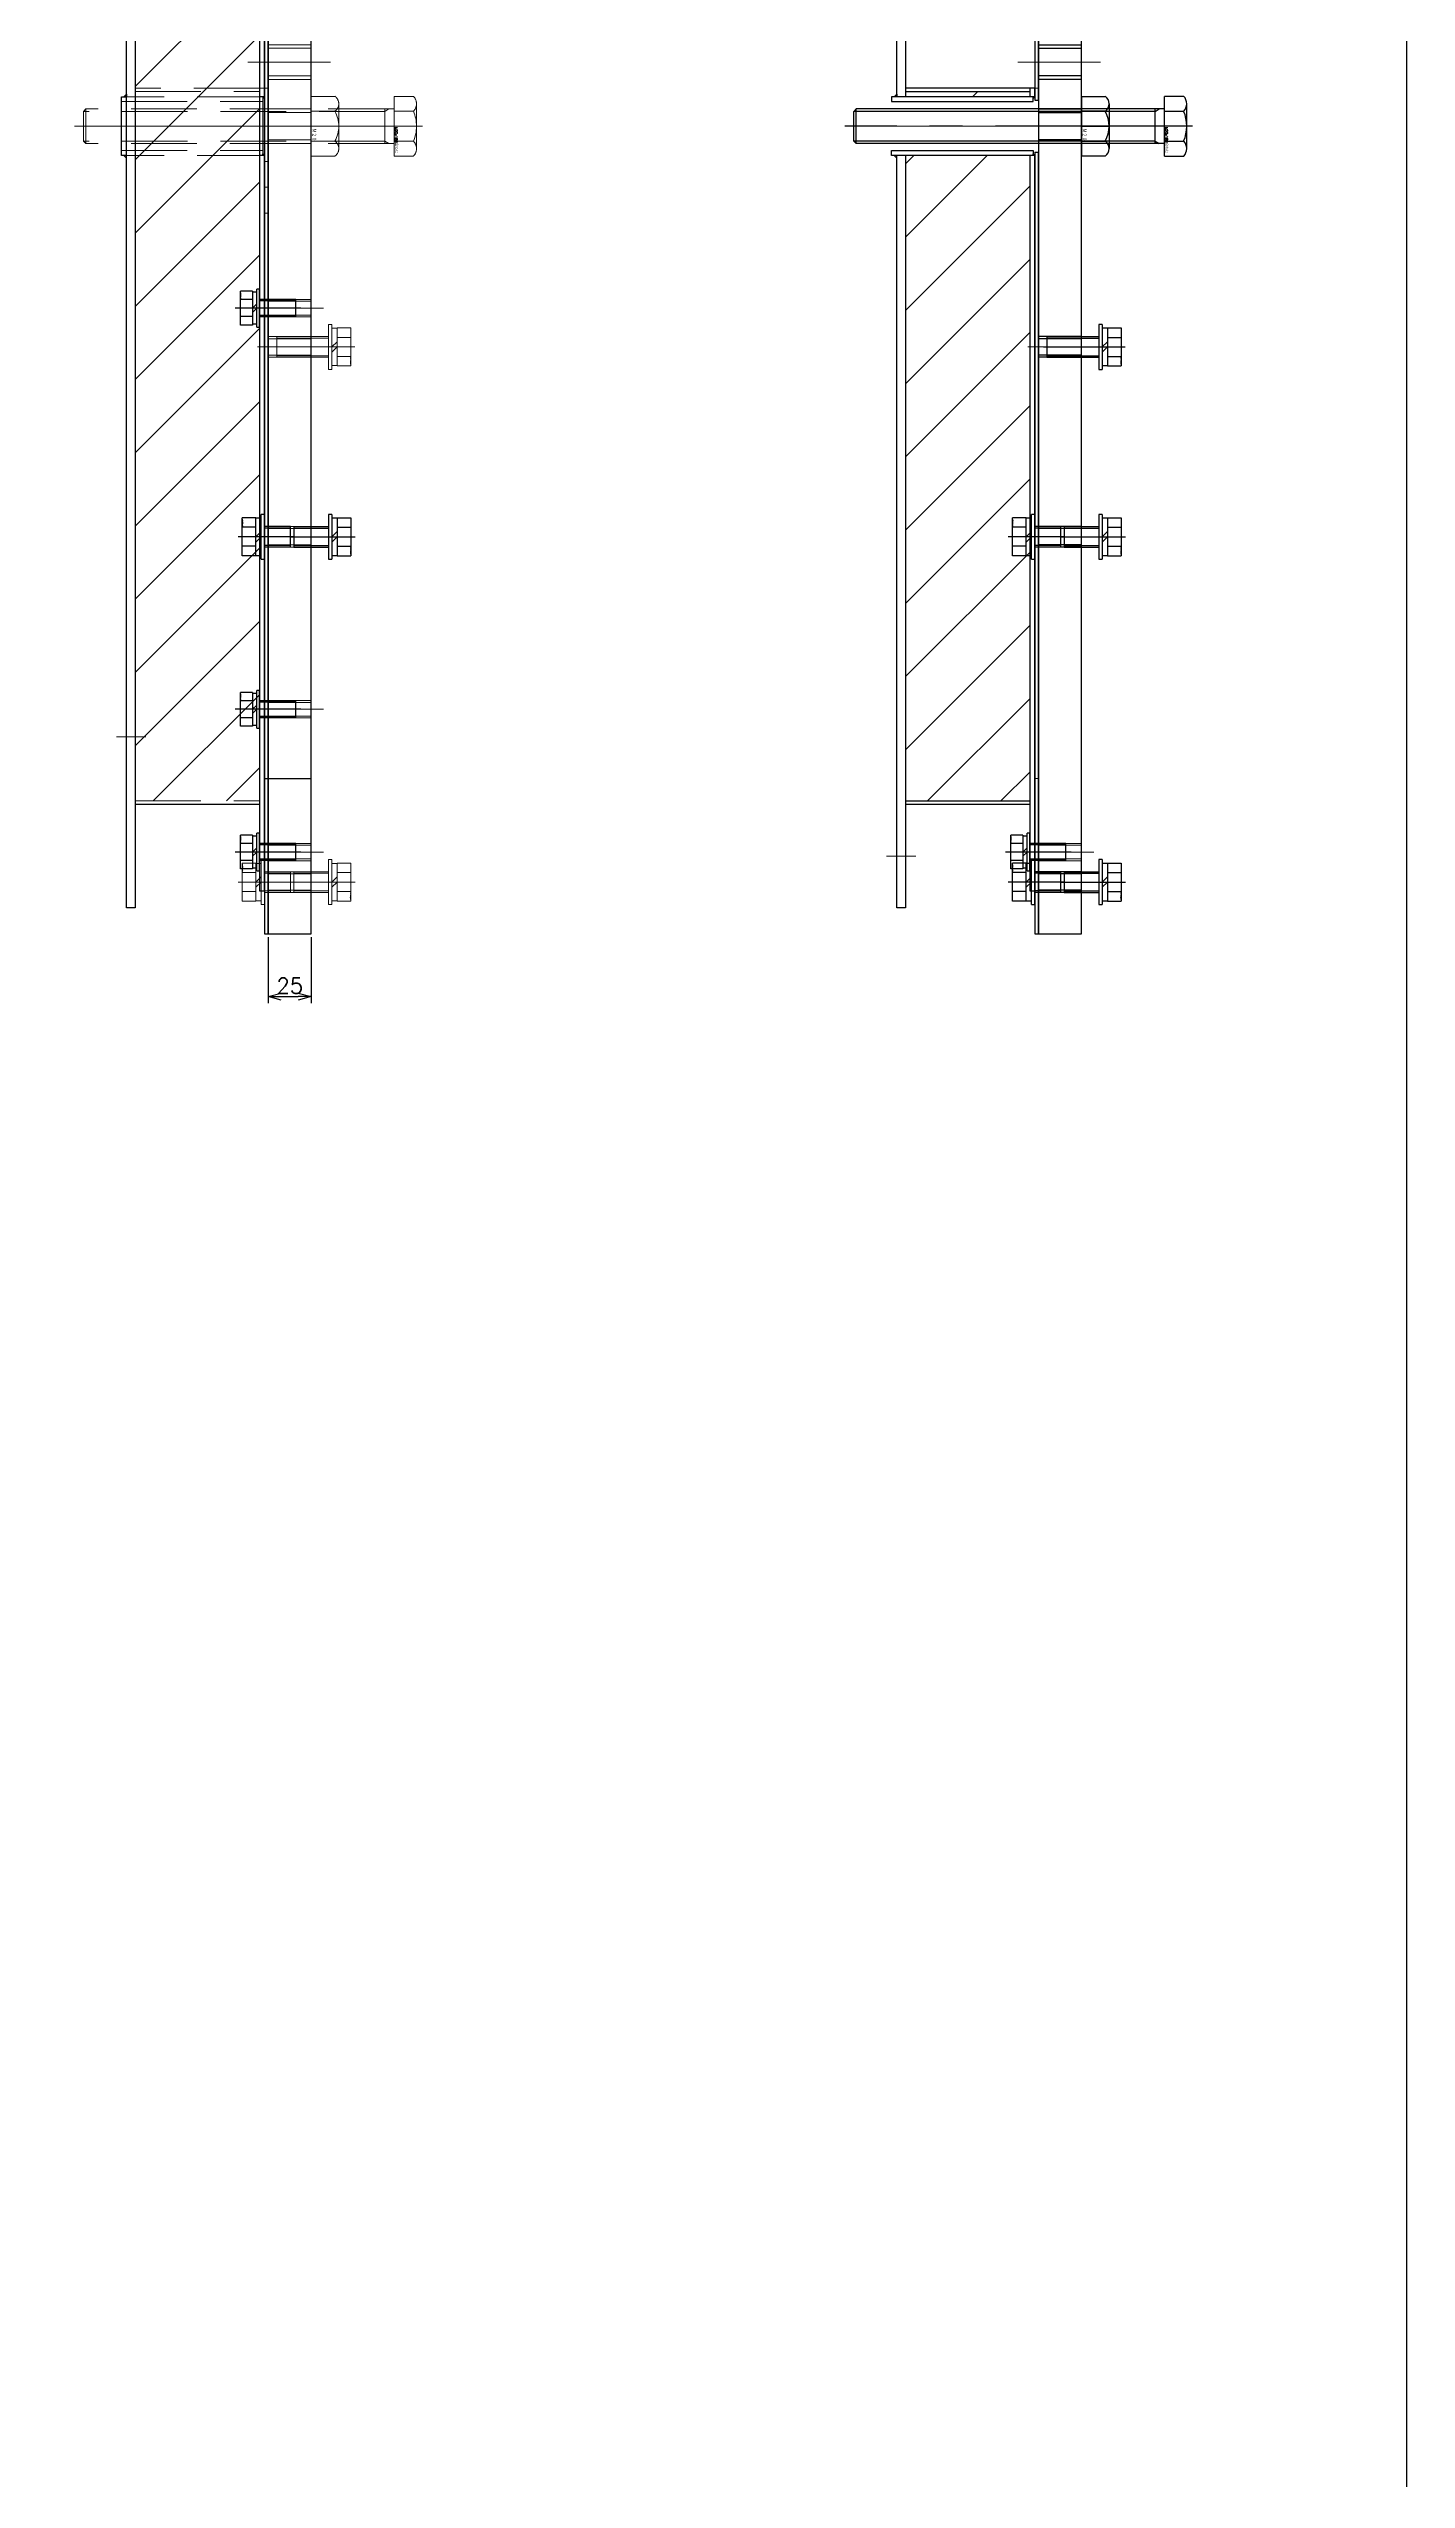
# Model space of a CAD drawing. Header units: millimetres. Extents: x -16130 to 36813, y -8099 to 27484.
# Drawn here: x 30915 to 31702, y 14355 to 15763 of the extents above; entities that cross this region are included whole.
import ezdxf

# ---------------------------------------------------------------- set-up
doc = ezdxf.new("R2010")
doc.units = ezdxf.units.MM
doc.header["$LTSCALE"] = 6
doc.header["$PDMODE"] = 99
doc.header["$PDSIZE"] = 1
for name, pattern in [('CENTER2', [28.575, 19.05, -3.175, 3.175, -3.175]), ('HIDDEN', [9.525, 6.35, -3.175]), ('PHANTOM2', [31.75, 15.875, -3.175, 3.175, -3.175, 3.175, -3.175])]:
    doc.linetypes.add(name, pattern=pattern)
for name, color, linetype, lineweight in [('04_HIDDEN', 2, 'HIDDEN', 13), ('05_CENTER', 4, 'CENTER2', 13), ('06_PHANTOM', 2, 'PHANTOM2', 13), ('08_DIM', 3, 'Continuous', 13)]:
    doc.layers.add(name, color=color, linetype=linetype, lineweight=lineweight)
doc.layers.add('10_DRAFT', color=8, linetype='Continuous', lineweight=0, plot=False)
doc.styles.add('KANJI0', font='txt.shx', dxfattribs={"width": 0.9, "height": 30, "bigfont": 'bigfont'})
doc.styles.add('KSS_TXT', font='txt.shx', dxfattribs={"bigfont": 'extfont2.shx'})
doc.styles.add('KSS_TXT_L', font='txt.shx', dxfattribs={"height": 3, "bigfont": 'extfont2.shx'})
doc.dimstyles.new('KSS_DIM', dxfattribs={"dimtxt": 3, "dimasz": 2.5, "dimexe": 1.25, "dimexo": 0.625, "dimtad": 1, "dimdsep": 46, "dimtxsty": 'KSS_TXT', "dimblk": 'OPEN30', "dimcen": 0, "dimazin": 2, "dimtfac": 0.75, "dimtmove": 0, "dimatfit": 3, "dimldrblk": 'OPEN30', "dimfxl": 1, "dimtolj": 1, "dimarcsym": 0})

# ---------------------------------------------------------------- blocks, each defined once
blk = doc.blocks.new('A$C77635E53_1_1_1')
at = {"color": 0}
for p, q in [((-20, 590), (5, 590)), ((-20, -590), (5, -590))]:
    blk.add_line(p, q, dxfattribs=at)
blk.add_lwpolyline([(5, -680), (5, 680), (-20, 680), (-20, -680)], close=True, dxfattribs=at)
at = {"layer": '04_HIDDEN'}
for p, q in [((5, 656), (-20, 656)), ((5, 654.7), (-20, 654.7)), ((5, 645.2), (-20, 645.2)), ((5, 644), (-20, 644)), ((5, 456), (-20, 456)), ((5, 454.7), (-20, 454.7)), ((5, 445.2), (-20, 445.2)), ((5, 444), (-20, 444)), ((5, 346), (-20, 346)), ((5, 344.8), (-20, 344.8)), ((5, 335.3), (-20, 335.3)), ((5, 334), (-20, 334)), ((-20, 222.1), (5, 222.1)), ((-20, 220.1), (5, 220.1)), ((5, 204.1), (-20, 204.1)), ((5, 202.1), (-20, 202.1)), ((5, 185), (-20, 185)), ((5, 183), (-20, 183)), ((-20, 167), (5, 167)), ((-20, 165), (5, 165)), ((-20, 153.5), (-19, 152.5)), ((-19, 152.5), (4, 152.5)), ((5, 153.5), (4, 152.5)), ((-19, -152.5), (-20, -153.5)), ((4, -152.5), (-19, -152.5)), ((5, -153.5), (4, -152.5)), ((-20, -165), (5, -165)), ((-20, -167), (5, -167)), ((5, -183), (-20, -183)), ((5, -185), (-20, -185)), ((-20, -202.1), (5, -202.1)), ((-20, -204.1), (5, -204.1)), ((5, -220.1), (-20, -220.1)), ((5, -222.1), (-20, -222.1)), ((5, -334), (-20, -334)), ((5, -335.3), (-20, -335.3)), ((5, -344.8), (-20, -344.8)), ((5, -346), (-20, -346)), ((5, -444), (-20, -444)), ((5, -445.2), (-20, -445.2)), ((5, -454.7), (-20, -454.7)), ((5, -456), (-20, -456)), ((5, -644), (-20, -644)), ((5, -645.2), (-20, -645.2)), ((5, -654.7), (-20, -654.7)), ((5, -656), (-20, -656))]:
    blk.add_line(p, q, dxfattribs=at)
at = {"layer": '04_HIDDEN', "color": 9}
for p, q in [((-20, 637.6), (5, 637.6)), ((-20, 636.6), (5, 636.6)), ((-20, 628.6), (5, 628.6)), ((-20, 627.6), (5, 627.6)), ((-20, 554.9), (5, 554.9)), ((-20, 553.9), (5, 553.9)), ((-20, 545.9), (5, 545.9)), ((-20, 544.9), (5, 544.9)), ((-20, 322.5), (5, 322.5)), ((-20, 321.5), (5, 321.5)), ((-20, 313.5), (5, 313.5)), ((-20, 312.5), (5, 312.5)), ((-20, 5), (5, 5)), ((-20, 4), (5, 4)), ((-20, -4), (5, -4)), ((-20, -5), (5, -5)), ((-20, -312.5), (5, -312.5)), ((-20, -313.5), (5, -313.5)), ((-20, -321.5), (5, -321.5)), ((-20, -322.5), (5, -322.5)), ((-20, -544.9), (5, -544.9)), ((-20, -545.9), (5, -545.9)), ((-20, -553.9), (5, -553.9)), ((-20, -554.9), (5, -554.9)), ((-20, -627.6), (5, -627.6)), ((-20, -628.6), (5, -628.6)), ((-20, -636.6), (5, -636.6)), ((-20, -637.6), (5, -637.6))]:
    blk.add_line(p, q, dxfattribs=at)
at = {"layer": '04_HIDDEN', "color": 252}
for p, q in [((-20, 260), (5, 260)), ((-20, 235), (5, 235)), ((-20, 234), (5, 234)), ((-20, 226), (5, 226)), ((-20, 225), (5, 225)), ((-20, 175), (5, 175)), ((-20, 174), (5, 174)), ((-20, 166), (5, 166)), ((-20, 165), (5, 165)), ((-20, 140), (5, 140)), ((-20, 35), (5, 35)), ((-20, 34), (5, 34)), ((-20, 26), (5, 26)), ((-20, 25), (5, 25)), ((-20, -25), (5, -25)), ((-20, -26), (5, -26)), ((-20, -34), (5, -34)), ((-20, -35), (5, -35))]:
    blk.add_line(p, q, dxfattribs=at)
at = {"layer": '05_CENTER'}
for p, q in [((11.1, 650), (-26.1, 650)), ((11.1, 450), (-26.1, 450)), ((11.1, 340), (-26.1, 340)), ((-31.8, 212.1), (16.1, 212.1)), ((-31.8, 175), (16.1, 175)), ((-31.8, -175), (16.1, -175)), ((-31.8, -212.1), (16.1, -212.1)), ((11.1, -340), (-26.1, -340)), ((11.1, -450), (-26.1, -450)), ((11.1, -650), (-26.1, -650))]:
    blk.add_line(p, q, dxfattribs=at)
at = {"layer": '05_CENTER', "color": 9}
for p, q in [((-26.4, 632.6), (12.2, 632.6)), ((-26.4, 549.9), (12.2, 549.9)), ((-26.4, 317.5), (12.2, 317.5)), ((-26.4, 0), (12.2, 0)), ((-26.4, -317.5), (12.2, -317.5)), ((-26.4, -549.9), (12.2, -549.9)), ((-26.4, -632.6), (12.2, -632.6))]:
    blk.add_line(p, q, dxfattribs=at)
at = {"layer": '05_CENTER', "color": 252}
for p, q in [((-26.4, 230), (12.2, 230)), ((-26.4, 170), (12.2, 170)), ((-26.4, 30), (12.2, 30)), ((-26.4, -30), (12.2, -30))]:
    blk.add_line(p, q, dxfattribs=at)
at = {"layer": '10_DRAFT'}
for p, q in [((5, 200), (-20, 200)), ((-20, 0), (5, 0))]:
    blk.add_line(p, q, dxfattribs=at)
blk = doc.blocks.new('A$C3EB06615_1_1')
h = blk.add_hatch()
h.set_pattern_fill('_USER', color=3, scale=30, angle=225, pattern_type=0)
h.set_pattern_definition([(225, (2335.178, -12804.288), (21.213203, -21.213203), [])])
h.paths.add_polyline_path([(-3, 603), (-75, 603), (-75, -603), (-3, -603)])
at = {"color": 0}
for p, q in [((-3, 605), (-75, 605)), ((-80, 229.1), (-83, 229.1)), ((-83, 229.1), (-83, 195.1)), ((0, 229.1), (-3, 229.1)), ((-83, 195.1), (-80, 195.1)), ((-80, 35), (-83, 35)), ((-83, -229.1), (-83, -195.1)), ((-83, -195.1), (-80, -195.1)), ((0, -195.1), (-3, -195.1)), ((-80, -229.1), (-83, -229.1)), ((0, -229.1), (-3, -229.1)), ((-3, -605), (-75, -605))]:
    blk.add_line(p, q, dxfattribs=at)
at = {"color": 254}
blk.add_line((-83, 35), (-83, -35), dxfattribs=at)
at = {"color": 0}
for points in [[(-75, 665), (-75, -665), (-80, -665), (-80, 665)], [(-3, 655), (-3, -655), (0, -655), (0, 655)]]:
    blk.add_lwpolyline(points, close=True, dxfattribs=at)
at = {"color": 3}
for points in [[(-80, 229.1), (-81.5, 229.1), (-81.5, 229.1), (-80, 230.6)], [(-1, 229.1), (-1, 228.1), (-1, 228.1), (0, 229.1)], [(-80, 195.1), (-81.5, 195.1), (-81.5, 195.1), (-80, 193.6)], [(-1, 195.1), (-1, 196.1), (-1, 196.1), (0, 195.1)], [(-80, 35), (-81.5, 35), (-81.5, 35), (-80, 36.5)], [(-1, 35), (-1, 34), (-1, 34), (0, 35)], [(-80, -35), (-81.5, -35), (-81.5, -35), (-80, -36.5)], [(-1, -35), (-1, -34), (-1, -34), (0, -35)], [(-80, -195.1), (-81.5, -195.1), (-81.5, -195.1), (-80, -193.6)], [(-1, -195.1), (-1, -196.1), (-1, -196.1), (0, -195.1)], [(-80, -229.1), (-81.5, -229.1), (-81.5, -229.1), (-80, -230.6)], [(-1, -229.1), (-1, -228.1), (-1, -228.1), (0, -229.1)]]:
    blk.add_lwpolyline(points, close=True, dxfattribs=at)
at = {"layer": '04_HIDDEN'}
for p, q in [((-75, 603), (-3, 603)), ((-1, 226.3), (-1, 197.9)), ((-75, 192), (-3, 192)), ((-3, 190), (-75, 190)), ((-80, 155), (-75, 155)), ((-80, -155), (-75, -155)), ((-3, -190), (-75, -190)), ((-75, -192), (-3, -192)), ((-1, -226.3), (-1, -197.9)), ((-75, -603), (-3, -603))]:
    blk.add_line(p, q, dxfattribs=at)
at = {"layer": '04_HIDDEN', "color": 254}
blk.add_line((-1, -33), (-1, 33), dxfattribs=at)
at = {"layer": '04_HIDDEN'}
for points in [[(-83, 229.1), (-83, 226.3), (-1, 226.3), (-1, 229.1)], [(-83, 195.1), (-83, 197.9), (-1, 197.9), (-1, 195.1)], [(-83, -195.1), (-83, -197.9), (-1, -197.9), (-1, -195.1)], [(-83, -229.1), (-83, -226.3), (-1, -226.3), (-1, -229.1)]]:
    blk.add_lwpolyline(points, close=True, dxfattribs=at)
at = {"layer": '04_HIDDEN', "color": 254}
for points in [[(-83, 35), (-83, 33), (-1, 33), (-1, 35)], [(-83, -35), (-83, -33), (-1, -33), (-1, -35)]]:
    blk.add_lwpolyline(points, close=True, dxfattribs=at)
at = {"layer": '05_CENTER'}
for p, q in [((-8.8, 632.6), (5.9, 632.6)), ((-85.9, 565.8), (-68.9, 565.8)), ((-8.8, 549.9), (5.9, 549.9)), ((-8.8, 317.5), (5.9, 317.5)), ((-85.9, 33.2), (-68.9, 33.2)), ((-8.8, 0), (5.9, 0)), ((-85.9, -33.2), (-68.9, -33.2)), ((-8.8, -317.5), (5.9, -317.5)), ((-8.8, -549.9), (5.9, -549.9)), ((-85.9, -565.8), (-68.9, -565.8)), ((-8.8, -632.6), (5.9, -632.6))]:
    blk.add_line(p, q, dxfattribs=at)
at = {"layer": '06_PHANTOM'}
for p, q in [((0, 190), (-3, 190)), ((0, -190), (-3, -190))]:
    blk.add_line(p, q, dxfattribs=at)
at = {"layer": '10_DRAFT'}
for p, q in [((-83, 212.1), (0, 212.1)), ((-83, 0), (0, 0)), ((-80, 0), (0, 0)), ((-83, -212.1), (0, -212.1))]:
    blk.add_line(p, q, dxfattribs=at)
blk = doc.blocks.new('A$C7AFA21F4_1_1_1_1')
at = {"color": 0}
for p, q in [((-11, 1.5), (11, 1.5)), ((-11, 1.5), (-11, 0)), ((-11, 0), (11, 0)), ((-9.8, 11), (9.8, 11)), ((-9.8, 4), (-9.8, 11)), ((9.8, 4), (-9.8, 4)), ((-9.2, 4), (-9.2, 1.5)), ((-4.9, 4), (-4.9, 11)), ((0, 1.5), (-2.5, 4)), ((0, 4), (2.5, 1.5)), ((4.9, 4), (4.9, 11)), ((9.2, 1.5), (9.2, 4)), ((9.8, 4), (9.8, 11)), ((11, 0), (11, 1.5))]:
    blk.add_line(p, q, dxfattribs=at)
at = {"color": 0, "linetype": 'HIDDEN'}
for p, q in [((-5, -21), (-5, 0)), ((-4.2, -21), (-4.2, 0)), ((4.2, -21), (4.2, 0)), ((5, -21), (5, 0)), ((-5, -21), (5, -21))]:
    blk.add_line(p, q, dxfattribs=at)
at = {"color": 0, "linetype": 'CENTER2'}
blk.add_line((0, -24), (0, 14), dxfattribs=at)
at = {"layer": '10_DRAFT', "style": 'KSS_TXT_L'}
blk.add_text('BT-M10x25L,SW,PW', height=0.3, dxfattribs=at).set_placement((5.1, 10.7))
blk = doc.blocks.new('A$C437C52AB_1_1')
at = {"color": 0, "linetype": 'CENTER2'}
blk.add_line((0, -17), (0, 15.4), dxfattribs=at)
at = {"color": 0}
for p, q in [((-13, 2), (13, 2)), ((-13, 2), (-13, 0)), ((-13, 0), (13, 0)), ((-11, 13), (11, 13)), ((-11, 5), (-11, 13)), ((-11, 5), (11, 5)), ((-10.8, 5), (-10.8, 2)), ((-5.5, 5), (-5.5, 13)), ((0, 2), (-3, 5)), ((0, 5), (3, 2)), ((5.5, 5), (5.5, 13)), ((10.8, 2), (10.8, 5)), ((11, 5), (11, 13)), ((13, 0), (13, 2))]:
    blk.add_line(p, q, dxfattribs=at)
at = {"color": 0, "linetype": 'HIDDEN'}
for p, q in [((-6, -15), (-6, 0)), ((-5.1, -15), (-5.1, 0)), ((5.1, -15), (5.1, 0)), ((6, -15), (6, 0)), ((-6, -15), (6, -15))]:
    blk.add_line(p, q, dxfattribs=at)
at = {"layer": '10_DRAFT', "style": 'KSS_TXT_L'}
blk.add_text('BT-M12x20L,SW,PW', height=0.3, dxfattribs=at).set_placement((6.2, 12.7))
blk = doc.blocks.new('A$C5A4A6E18_1_1')
at = {"color": 0}
for p, q in [((-2, 590), (0, 590)), ((-2, -590), (0, -590))]:
    blk.add_line(p, q, dxfattribs=at)
at = {"color": 252}
for p, q in [((-2, 260), (0, 260)), ((-2, 140), (0, 140)), ((-2, 60), (0, 60)), ((-2, -60), (0, -60))]:
    blk.add_line(p, q, dxfattribs=at)
at = {"color": 0}
blk.add_lwpolyline([(0, -680), (0, 680), (-2, 680), (-2, -680)], close=True, dxfattribs=at)
at = {"layer": '04_HIDDEN'}
for p, q in [((-2, 262.5), (0, 262.5)), ((-2, 232.5), (0, 232.5)), ((-2, 190), (0, 190)), ((-2, 160), (0, 160)), ((-2, 152.5), (0, 152.5)), ((-2, -152.5), (0, -152.5)), ((-2, -160), (0, -160)), ((-2, -190), (0, -190)), ((-2, -232.5), (0, -232.5)), ((-2, -262.5), (0, -262.5))]:
    blk.add_line(p, q, dxfattribs=at)
at = {"layer": '05_CENTER'}
for p, q in [((6.1, 650), (-8.1, 650)), ((6.1, 450), (-8.1, 450)), ((-5.6, 175), (3.6, 175)), ((-5.6, -175), (3.6, -175)), ((6.1, -450), (-8.1, -450)), ((6.1, -650), (-8.1, -650))]:
    blk.add_line(p, q, dxfattribs=at)
at = {"layer": '05_CENTER', "color": 9}
for p, q in [((-8.4, 549.9), (7.2, 549.9)), ((-8.4, 317.5), (7.2, 317.5)), ((-8.4, -317.5), (7.2, -317.5)), ((-8.4, -549.9), (7.2, -549.9))]:
    blk.add_line(p, q, dxfattribs=at)
at = {"layer": '10_DRAFT'}
for p, q in [((-2, 247.5), (0, 247.5)), ((-2, 200), (0, 200)), ((-2, 0), (0, 0)), ((-2, -247.5), (0, -247.5))]:
    blk.add_line(p, q, dxfattribs=at)
blk = doc.blocks.new('_Open30')
at = {"color": 0, "linetype": 'ByBlock', "lineweight": -2}
for p, q in [((-1, 0.27), (0, 0)), ((0, 0), (-1, -0.27)), ((0, 0), (-1, 0))]:
    blk.add_line(p, q, dxfattribs=at)
blk = doc.blocks.new('*D2046')
at = {"layer": '08_DIM', "color": 0, "lineweight": -2, "transparency": 16777216}
for p, q in [((31042.3, 15248.3), (31042.3, 15210)), ((31067.3, 15248.3), (31067.3, 15210)), ((31049.8, 15213.8), (31059.8, 15213.8))]:
    blk.add_line(p, q, dxfattribs=at)
at = {"layer": 'Defpoints', "color": 0, "transparency": 16777216}
for p in [(31042.3, 15250.2), (31067.3, 15250.2), (31067.3, 15213.8)]:
    blk.add_point(p, dxfattribs=at)
at = {"layer": '08_DIM', "color": 0, "lineweight": -2, "transparency": 16777216, "xscale": 7.5, "yscale": 7.5, "zscale": 7.5, "rotation": 180}
blk.add_blockref('_Open30', (31042.3, 15213.8), dxfattribs=at)
at = {"layer": '08_DIM', "color": 0, "lineweight": -2, "transparency": 16777216, "xscale": 7.5, "yscale": 7.5, "zscale": 7.5}
blk.add_blockref('_Open30', (31067.3, 15213.8), dxfattribs=at)
at = {"layer": '08_DIM', "color": 0, "transparency": 16777216, "insert": (31054.8, 15220.1), "char_height": 9, "attachment_point": 5, "style": 'KSS_TXT'}
blk.add_mtext('\\A1;25', dxfattribs=at)
blk = doc.blocks.new('A$C3D892AFF_1_1')
at = {"color": 0, "linetype": 'CENTER2'}
blk.add_line((0, -22), (0, 15.4), dxfattribs=at)
at = {"color": 0}
for p, q in [((-13, 2), (13, 2)), ((-13, 2), (-13, 0)), ((-13, 0), (13, 0)), ((-11, 13), (11, 13)), ((-11, 5), (-11, 13)), ((-11, 5), (11, 5)), ((-10.8, 5), (-10.8, 2)), ((-5.5, 5), (-5.5, 13)), ((0, 2), (-3, 5)), ((0, 5), (3, 2)), ((5.5, 5), (5.5, 13)), ((10.8, 2), (10.8, 5)), ((11, 5), (11, 13)), ((13, 0), (13, 2))]:
    blk.add_line(p, q, dxfattribs=at)
at = {"color": 0, "linetype": 'HIDDEN'}
for p, q in [((-6, -20), (-6, 0)), ((-5.1, -20), (-5.1, 0)), ((5.1, -20), (5.1, 0)), ((6, -20), (6, 0)), ((-6, -20), (6, -20))]:
    blk.add_line(p, q, dxfattribs=at)
at = {"layer": '10_DRAFT', "style": 'KSS_TXT_L'}
blk.add_text('BT-M12x25L,SW,PW', height=0.3, dxfattribs=at).set_placement((6.2, 12.7))
blk = doc.blocks.new('A$C1819430B_1_1_1')
at = {"color": 0, "linetype": 'CENTER2'}
blk.add_line((0, -32.1), (0, 15.3), dxfattribs=at)
at = {"color": 0}
for p, q in [((-13, 2), (13, 2)), ((-13, 2), (-13, 0)), ((-13, 0), (13, 0)), ((-11, 13), (11, 13)), ((-11, 5), (-11, 13)), ((-11, 5), (11, 5)), ((-10.8, 5), (-10.8, 2)), ((-5.5, 5), (-5.5, 13)), ((0, 2), (-3, 5)), ((0, 5), (3, 2)), ((5.5, 5), (5.5, 13)), ((10.8, 2), (10.8, 5)), ((11, 5), (11, 13)), ((13, 0), (13, 2))]:
    blk.add_line(p, q, dxfattribs=at)
at = {"color": 0, "linetype": 'HIDDEN'}
for p, q in [((-6, -30), (-6, 0)), ((-5.1, -30), (-5.1, 0)), ((5.1, -30), (5.1, 0)), ((6, -30), (6, 0)), ((-6, -30), (6, -30))]:
    blk.add_line(p, q, dxfattribs=at)
at = {"layer": '10_DRAFT', "style": 'KSS_TXT_L'}
blk.add_text('BT-M12x35L,SW,PW', height=0.3, dxfattribs=at).set_placement((6.1, 12.7))
blk = doc.blocks.new('A$C0CC8275E_1_1')
at = {"color": 0, "linetype": 'CENTER2'}
blk.add_line((0, 16.4), (0, -185.1), dxfattribs=at)
at = {"color": 0}
for p, q in [((-17.3, 11.2), (-17.3, 0)), ((17.3, 0), (-17.3, 0)), ((13, 13), (-13, 13)), ((-10, 0), (-10, -178.6)), ((-8.7, 0), (-8.7, 11.2)), ((8.7, 0), (8.7, 11.2)), ((10, 0), (10, -178.6)), ((17.3, 0), (17.3, 11.2)), ((-8.6, -5.3), (-10, -3)), ((10, -5.3), (-10, -5.3)), ((-8.6, -5.3), (-8.6, -180)), ((8.6, -5.3), (10, -3)), ((8.6, -5.3), (8.6, -180)), ((-10, -178.6), (-8.6, -180)), ((10, -178.6), (-10, -178.6)), ((8.6, -180), (-8.6, -180)), ((8.6, -180), (10, -178.6))]:
    blk.add_line(p, q, dxfattribs=at)
for centre, radius, start, end in [((-13, 7), 6, 44.6, 135.4), ((0, -8.9), 21.9, 66.6, 113.4), ((13, 7), 6, 44.6, 135.4)]:
    blk.add_arc(centre, radius, start, end, dxfattribs=at)
at = {"layer": '10_DRAFT', "style": 'KSS_TXT'}
blk.add_text('M20x180全ねじ', height=1.5, dxfattribs=at).set_placement((0.4, 0.5))
blk = doc.blocks.new('M20Nu_1_1')
at = {"color": 0}
for p, q in [((-13, 16), (13, 16)), ((-17.3, 0), (-17.3, 13.7)), ((-17.3, 0), (17.3, 0)), ((-8.7, 13.7), (-8.7, 0)), ((8.6, 0), (8.6, 13.7)), ((17.3, 13.7), (17.3, 0))]:
    blk.add_line(p, q, dxfattribs=at)
at = {"color": 0, "linetype": 'CENTER2'}
blk.add_line((0, 0), (0, 16), dxfattribs=at)
at = {"color": 0}
for centre, radius, start, end in [((-13, 10.8), 5.19, 33.626, 146.374), ((0, -1.3), 17.3, 60, 120), ((13, 10.8), 5.19, 33.626, 146.374)]:
    blk.add_arc(centre, radius, start, end, dxfattribs=at)
at = {"layer": '10_DRAFT', "style": 'KANJI0', "width": 0.82}
blk.add_text('Ｍ２０', height=2.14, dxfattribs=at).set_placement((1.3, 0.5))
blk = doc.blocks.new('A$C544162FB_1_1')
h = blk.add_hatch()
h.set_pattern_fill('_USER', color=3, scale=30, angle=225, pattern_type=0)
h.set_pattern_definition([(225, (-8585.938, 2215.113), (21.2132, -21.2132), [])])
h.paths.add_polyline_path([(-3, 603), (-75, 603), (-75, 229.1), (-3, 229.1)])
h.paths.add_polyline_path([(-3, 195.1), (-75, 195.1), (-75, 192), (-3, 192)])
h.paths.add_polyline_path([(-3, -192), (-75, -192), (-75, -195.1), (-3, -195.1)])
h.paths.add_polyline_path([(-3, -229.1), (-75, -229.1), (-75, -603), (-3, -603)])
at = {"color": 0}
for p, q in [((-3, 605), (-75, 605)), ((-75, 603), (-3, 603)), ((0, 229.1), (-3, 229.1)), ((-75, 192), (-3, 192)), ((-3, 190), (-75, 190)), ((0, 190), (-3, 190)), ((-80, 155), (-75, 155)), ((-80, -155), (-75, -155)), ((-3, -190), (-75, -190)), ((-75, -192), (-3, -192)), ((0, -190), (-3, -190)), ((0, -195.1), (-3, -195.1)), ((0, -229.1), (-3, -229.1)), ((-75, -603), (-3, -603)), ((-3, -605), (-75, -605))]:
    blk.add_line(p, q, dxfattribs=at)
for points in [[(-75, 229.1), (-75, 665), (-80, 665), (-80, 229.1)], [(-3, 229.1), (-3, 655), (0, 655), (0, 229.1)], [(-80, 195.1), (-80, 155)], [(-75, 155), (-75, 195.1)], [(-3, 190), (-3, 195.1)], [(0, 195.1), (0, 190)], [(-80, -195.1), (-80, -155)], [(-75, -155), (-75, -195.1)], [(-3, -190), (-3, -195.1)], [(0, -195.1), (0, -190)], [(-75, -229.1), (-75, -665), (-80, -665), (-80, -229.1)], [(-3, -229.1), (-3, -655), (0, -655), (0, -229.1)]]:
    blk.add_lwpolyline(points, dxfattribs=at)
for points in [[(-83, 229.1), (-83, 226.3), (-1, 226.3), (-1, 229.1)], [(-83, 195.1), (-83, 197.9), (-1, 197.9), (-1, 195.1)], [(-83, -195.1), (-83, -197.9), (-1, -197.9), (-1, -195.1)], [(-83, -229.1), (-83, -226.3), (-1, -226.3), (-1, -229.1)]]:
    blk.add_lwpolyline(points, close=True, dxfattribs=at)
at = {"color": 3}
for points in [[(-80, 229.1), (-81.5, 229.1), (-81.5, 229.1), (-80, 230.6)], [(-1, 229.1), (-1, 228.1), (-1, 228.1), (0, 229.1)], [(-80, 195.1), (-81.5, 195.1), (-81.5, 195.1), (-80, 193.6)], [(-1, 195.1), (-1, 196.1), (-1, 196.1), (0, 195.1)], [(-80, -195.1), (-81.5, -195.1), (-81.5, -195.1), (-80, -193.6)], [(-1, -195.1), (-1, -196.1), (-1, -196.1), (0, -195.1)], [(-80, -229.1), (-81.5, -229.1), (-81.5, -229.1), (-80, -230.6)], [(-1, -229.1), (-1, -228.1), (-1, -228.1), (0, -229.1)]]:
    blk.add_lwpolyline(points, close=True, dxfattribs=at)
at = {"layer": '05_CENTER'}
for p, q in [((-85.9, 635), (-68.9, 635)), ((-8.8, 632.6), (5.9, 632.6)), ((-8.8, -632.6), (5.9, -632.6)), ((-85.9, -635), (-68.9, -635))]:
    blk.add_line(p, q, dxfattribs=at)
at = {"layer": '10_DRAFT'}
for p, q in [((-83, 212.1), (0, 212.1)), ((-80, 0), (0, 0)), ((-83, -212.1), (0, -212.1))]:
    blk.add_line(p, q, dxfattribs=at)
blk = doc.blocks.new('A$C44770B69_1_1')
at = {"color": 0}
for p, q in [((0, 656), (-25, 656)), ((0, 654.7), (-25, 654.7)), ((0, 645.2), (-25, 645.2)), ((0, 644), (-25, 644)), ((0, 456), (-25, 456)), ((0, 454.7), (-25, 454.7)), ((0, 445.2), (-25, 445.2)), ((0, 444), (-25, 444)), ((0, 346), (-25, 346)), ((0, 344.8), (-25, 344.8)), ((0, 335.3), (-25, 335.3)), ((0, 334), (-25, 334)), ((0, 222.1), (-25, 222.1)), ((0, 220.1), (-25, 220.1)), ((-25, 204.1), (0, 204.1)), ((-25, 202.1), (0, 202.1)), ((0, 185), (-25, 185)), ((0, 183), (-25, 183)), ((-25, 167), (0, 167)), ((-25, 165), (0, 165)), ((-25, 153.5), (-24, 152.5)), ((-24, 152.5), (-1, 152.5)), ((0, 153.5), (-1, 152.5)), ((-24, -152.5), (-25, -153.5)), ((-1, -152.5), (-24, -152.5)), ((0, -153.5), (-1, -152.5)), ((-25, -165), (0, -165)), ((-25, -167), (0, -167)), ((0, -183), (-25, -183)), ((0, -185), (-25, -185)), ((-25, -202.1), (0, -202.1)), ((-25, -204.1), (0, -204.1)), ((0, -220.1), (-25, -220.1)), ((0, -222.1), (-25, -222.1)), ((0, -334), (-25, -334)), ((0, -335.3), (-25, -335.3)), ((0, -344.8), (-25, -344.8)), ((0, -346), (-25, -346)), ((0, -444), (-25, -444)), ((0, -445.2), (-25, -445.2)), ((0, -454.7), (-25, -454.7)), ((0, -456), (-25, -456)), ((0, -644), (-25, -644)), ((0, -645.2), (-25, -645.2)), ((0, -654.7), (-25, -654.7)), ((0, -656), (-25, -656))]:
    blk.add_line(p, q, dxfattribs=at)
for points in [[(-25, 153.5), (-25, 680), (0, 680), (0, 153.5)], [(-25, -153.5), (-25, -680), (0, -680), (0, -153.5)]]:
    blk.add_lwpolyline(points, dxfattribs=at)
at = {"layer": '04_HIDDEN', "color": 9}
for p, q in [((-25, 637.6), (0, 637.6)), ((-25, 636.6), (0, 636.6)), ((-25, 628.6), (0, 628.6)), ((-25, 627.6), (0, 627.6)), ((-25, -627.6), (0, -627.6)), ((-25, -628.6), (0, -628.6)), ((-25, -636.6), (0, -636.6)), ((-25, -637.6), (0, -637.6))]:
    blk.add_line(p, q, dxfattribs=at)
at = {"layer": '05_CENTER'}
for p, q in [((6.1, 650), (-31.1, 650)), ((6.1, 450), (-31.1, 450)), ((6.1, 340), (-31.1, 340)), ((-36.8, 212.1), (11.1, 212.1)), ((-36.8, 175), (11.1, 175)), ((-36.8, -175), (11.1, -175)), ((-36.8, -212.1), (11.1, -212.1)), ((6.1, -340), (-31.1, -340)), ((6.1, -450), (-31.1, -450)), ((6.1, -650), (-31.1, -650))]:
    blk.add_line(p, q, dxfattribs=at)
at = {"layer": '05_CENTER', "color": 9}
for p, q in [((-31.4, 632.6), (7.2, 632.6)), ((-31.4, -632.6), (7.2, -632.6))]:
    blk.add_line(p, q, dxfattribs=at)
at = {"layer": '10_DRAFT'}
blk.add_line((-25, 0), (0, 0), dxfattribs=at)
blk = doc.blocks.new('A$C11093AEF_1_1')
at = {"color": 0}
for p, q in [((-2, 227.1), (0, 227.1)), ((-2, 197.1), (0, 197.1)), ((-2, 152.5), (0, 152.5)), ((-2, -152.5), (0, -152.5)), ((-2, -197.1), (0, -197.1)), ((-2, -227.1), (0, -227.1))]:
    blk.add_line(p, q, dxfattribs=at)
for points in [[(-2, 227.1), (-2, 680), (0, 680), (0, 227.1)], [(-2, 152.5), (-2, 197.1)], [(0, 197.1), (0, 152.5)], [(-2, -152.5), (-2, -197.1)], [(0, -197.1), (0, -152.5)], [(-2, -227.1), (-2, -680), (0, -680), (0, -227.1)]]:
    blk.add_lwpolyline(points, dxfattribs=at)
at = {"layer": '04_HIDDEN'}
for p, q in [((-2, 590), (0, 590)), ((-2, 190), (0, 190)), ((-2, 160), (0, 160)), ((-2, -160), (0, -160)), ((-2, -190), (0, -190)), ((-2, -590), (0, -590))]:
    blk.add_line(p, q, dxfattribs=at)
at = {"layer": '05_CENTER'}
for p, q in [((6.1, 650), (-8.1, 650)), ((6.1, 450), (-8.1, 450)), ((-5.6, 175), (3.6, 175)), ((-5.6, -175), (3.6, -175)), ((6.1, -450), (-8.1, -450)), ((6.1, -650), (-8.1, -650))]:
    blk.add_line(p, q, dxfattribs=at)
at = {"layer": '10_DRAFT'}
for p, q in [((-2, 212.1), (0, 212.1)), ((-2, 0), (0, 0)), ((-2, -212.1), (0, -212.1))]:
    blk.add_line(p, q, dxfattribs=at)

msp = doc.modelspace()

# ---------------------------------------------------------------- linework, layer by layer
at = {"color": 2}
msp.add_lwpolyline([(26312.91024, 17119.66734), (31701.83911, 17119.66734), (31701.83911, 13050.86127), (26312.91024, 13050.86127)], close=True, dxfattribs=at)

# ---------------------------------------------------------------- block references
for name, p in [('A$C77635E53_1_1_1', (31062.27317, 15930.15458)), ('A$C5A4A6E18_1_1', (31042.27317, 15930.15458)), ('A$C44770B69_1_1', (31513.58637, 15930.15458)), ('A$C11093AEF_1_1', (31488.58637, 15930.15458)), ('A$C3EB06615_1_1', (31040.27317, 15930.15458)), ('A$C544162FB_1_1', (31486.58637, 15930.15458))]:
    msp.add_blockref(name, p)
for name, p, rotation in [('A$C0CC8275E_1_1', (31561.58637, 15718.02266), 270), ('M20Nu_1_1', (31513.58637, 15718.02266), 270), ('A$C7AFA21F4_1_1_1_1', (31037.27317, 15612.65458), 90), ('A$C1819430B_1_1_1', (31523.58637, 15590.15458), 270), ('A$C437C52AB_1_1', (31040.27317, 15480.15458), 90), ('A$C3D892AFF_1_1', (31077.27317, 15480.15457), 270), ('A$C437C52AB_1_1', (31486.58637, 15480.15459), 90), ('A$C3D892AFF_1_1', (31523.58637, 15480.15458), 270), ('A$C7AFA21F4_1_1_1_1', (31037.27317, 15380.22844), 90), ('A$C7AFA21F4_1_1_1_1', (31037.27317, 15297.57094), 90), ('A$C7AFA21F4_1_1_1_1', (31483.58637, 15297.57094), 90), ('A$C437C52AB_1_1', (31486.58637, 15280.15459), 90), ('A$C3D892AFF_1_1', (31523.58637, 15280.15458), 270)]:
    msp.add_blockref(name, p, dxfattribs=dict(rotation=rotation))
at = {"layer": '04_HIDDEN'}
for name, p, rotation in [('A$C0CC8275E_1_1', (31115.27317, 15718.02266), 270), ('M20Nu_1_1', (31067.27317, 15718.02266), 270), ('A$C1819430B_1_1_1', (31077.27317, 15590.15458), 270), ('A$C437C52AB_1_1', (31040.27317, 15280.15458), 90), ('A$C3D892AFF_1_1', (31077.27317, 15280.15464), 270)]:
    msp.add_blockref(name, p, dxfattribs=dict(at, rotation=rotation))

# ---------------------------------------------------------------- dimensions: what is measured, and where the dimension line sits
at = {"layer": '08_DIM'}
dim = msp.add_linear_dim(base=(31067.27317, 15213.7561), p1=(31042.27317, 15250.15458), p2=(31067.27317, 15250.15458), dimstyle='KSS_DIM', override={"dimscale": 3}, dxfattribs=at)
dim.commit()
dim.dimension.update_dxf_attribs({"geometry": '*D2046', "text_midpoint": (31054.77317, 15220.13735)})

doc.saveas('drawing.dxf')
